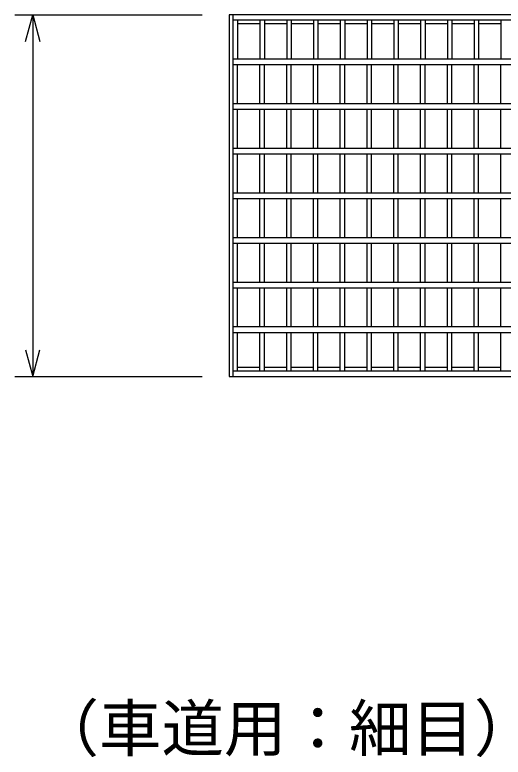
# Model space of a CAD drawing. Units: millimetres, scale not verified. Extents: x -16800 to 16800, y -5940 to 5940.
# Drawn here: x -3444 to -2897, y 1598 to 2429 of the extents above; entities that cross this region are included whole.
import ezdxf
from ezdxf.enums import TextEntityAlignment as Align

# ---------------------------------------------------------------- set-up
doc = ezdxf.new("R2010")
doc.units = ezdxf.units.MM
doc.header["$LTSCALE"] = 20
doc.layers.add('0-0_DIM', color=7, linetype='Continuous', lineweight=25)
doc.layers.add('0-2_HATCH', color=6, linetype='Continuous', lineweight=25)
doc.styles.add('ＭＳ ゴシック', font='')
doc.styles.get('ＭＳ ゴシック').set_extended_font_data('MS Gothic')

msp = doc.modelspace()

# ---------------------------------------------------------------- linework, layer by layer
at = {"layer": '0-0_DIM'}
for p, q in [((-3444.38, 2429.12), (-3234.38, 2429.12)), ((-3424.38, 2429.12), (-3424.38, 2024.12)), ((-3444.38, 2024.12), (-3234.38, 2024.12))]:
    msp.add_line(p, q, dxfattribs=at)
for points in [[(-3432.42, 2399.12), (-3424.38, 2429.12), (-3416.34, 2399.12)], [(-3432.42, 2054.12), (-3424.38, 2024.12), (-3416.34, 2054.12)]]:
    msp.add_lwpolyline(points, dxfattribs=at)
at = {"layer": '0-2_HATCH'}
for p, q in [((-3199.88, 2024.12), (-3199.88, 2429.12)), ((-2204.88, 2423.12), (-3199.88, 2423.12)), ((-3194.88, 2423.12), (-3194.88, 2379.62)), ((-3169.88, 2419.12), (-3194.88, 2419.12)), ((-3169.88, 2423.12), (-3169.88, 2379.62)), ((-3164.88, 2423.12), (-3164.88, 2379.62)), ((-3139.88, 2419.12), (-3164.88, 2419.12)), ((-3139.88, 2423.12), (-3139.88, 2379.62)), ((-3134.88, 2423.12), (-3134.88, 2379.62)), ((-3109.88, 2419.12), (-3134.88, 2419.12)), ((-3109.88, 2423.12), (-3109.88, 2379.62)), ((-3104.88, 2423.12), (-3104.88, 2379.62)), ((-3079.88, 2419.12), (-3104.88, 2419.12)), ((-3079.88, 2423.12), (-3079.88, 2379.62)), ((-3074.88, 2423.12), (-3074.88, 2379.62)), ((-3049.88, 2419.12), (-3074.88, 2419.12)), ((-3049.88, 2423.12), (-3049.88, 2379.62)), ((-3044.88, 2423.12), (-3044.88, 2379.62)), ((-3019.88, 2419.12), (-3044.88, 2419.12)), ((-3019.88, 2423.12), (-3019.88, 2379.62)), ((-3014.88, 2423.12), (-3014.88, 2379.62)), ((-2989.88, 2419.12), (-3014.88, 2419.12)), ((-2989.88, 2423.12), (-2989.88, 2379.62)), ((-2984.88, 2423.12), (-2984.88, 2379.62)), ((-2959.88, 2419.12), (-2984.88, 2419.12)), ((-2959.88, 2423.12), (-2959.88, 2379.62)), ((-2954.88, 2423.12), (-2954.88, 2379.62)), ((-2929.88, 2419.12), (-2954.88, 2419.12)), ((-2929.88, 2423.12), (-2929.88, 2379.62)), ((-2924.88, 2423.12), (-2924.88, 2379.62)), ((-2899.88, 2419.12), (-2924.88, 2419.12)), ((-2899.88, 2423.12), (-2899.88, 2379.62)), ((-2204.88, 2379.62), (-3199.88, 2379.62)), ((-3199.88, 2373.62), (-2204.88, 2373.62)), ((-3194.88, 2329.62), (-3194.88, 2373.62)), ((-3169.88, 2329.62), (-3169.88, 2373.62)), ((-3164.88, 2329.62), (-3164.88, 2373.62)), ((-3139.88, 2329.62), (-3139.88, 2373.62)), ((-3134.88, 2329.62), (-3134.88, 2373.62)), ((-3109.88, 2329.62), (-3109.88, 2373.62)), ((-3104.88, 2329.62), (-3104.88, 2373.62)), ((-3079.88, 2329.62), (-3079.88, 2373.62)), ((-3074.88, 2329.62), (-3074.88, 2373.62)), ((-3049.88, 2329.62), (-3049.88, 2373.62)), ((-3044.88, 2329.62), (-3044.88, 2373.62)), ((-3019.88, 2329.62), (-3019.88, 2373.62)), ((-3014.88, 2329.62), (-3014.88, 2373.62)), ((-2989.88, 2329.62), (-2989.88, 2373.62)), ((-2984.88, 2329.62), (-2984.88, 2373.62)), ((-2959.88, 2329.62), (-2959.88, 2373.62)), ((-2954.88, 2329.62), (-2954.88, 2373.62)), ((-2929.88, 2329.62), (-2929.88, 2373.62)), ((-2924.88, 2329.62), (-2924.88, 2373.62)), ((-2899.88, 2329.62), (-2899.88, 2373.62)), ((-2204.88, 2329.62), (-3199.88, 2329.62)), ((-3199.88, 2323.62), (-2204.88, 2323.62)), ((-3194.88, 2279.62), (-3194.88, 2323.62)), ((-3169.88, 2279.62), (-3169.88, 2323.62)), ((-3164.88, 2279.62), (-3164.88, 2323.62)), ((-3139.88, 2279.62), (-3139.88, 2323.62)), ((-3134.88, 2279.62), (-3134.88, 2323.62)), ((-3109.88, 2279.62), (-3109.88, 2323.62)), ((-3104.88, 2279.62), (-3104.88, 2323.62)), ((-3079.88, 2279.62), (-3079.88, 2323.62)), ((-3074.88, 2279.62), (-3074.88, 2323.62)), ((-3049.88, 2279.62), (-3049.88, 2323.62)), ((-3044.88, 2279.62), (-3044.88, 2323.62)), ((-3019.88, 2279.62), (-3019.88, 2323.62)), ((-3014.88, 2279.62), (-3014.88, 2323.62)), ((-2989.88, 2279.62), (-2989.88, 2323.62)), ((-2984.88, 2279.62), (-2984.88, 2323.62)), ((-2959.88, 2279.62), (-2959.88, 2323.62)), ((-2954.88, 2279.62), (-2954.88, 2323.62)), ((-2929.88, 2279.62), (-2929.88, 2323.62)), ((-2924.88, 2279.62), (-2924.88, 2323.62)), ((-2899.88, 2279.62), (-2899.88, 2323.62)), ((-2204.88, 2279.62), (-3199.88, 2279.62)), ((-3199.88, 2273.62), (-2204.88, 2273.62)), ((-3194.88, 2229.62), (-3194.88, 2273.62)), ((-3169.88, 2229.62), (-3169.88, 2273.62)), ((-3164.88, 2229.62), (-3164.88, 2273.62)), ((-3139.88, 2229.62), (-3139.88, 2273.62)), ((-3134.88, 2229.62), (-3134.88, 2273.62)), ((-3109.88, 2229.62), (-3109.88, 2273.62)), ((-3104.88, 2229.62), (-3104.88, 2273.62)), ((-3079.88, 2229.62), (-3079.88, 2273.62)), ((-3074.88, 2229.62), (-3074.88, 2273.62)), ((-3049.88, 2229.62), (-3049.88, 2273.62)), ((-3044.88, 2229.62), (-3044.88, 2273.62)), ((-3019.88, 2229.62), (-3019.88, 2273.62)), ((-3014.88, 2229.62), (-3014.88, 2273.62)), ((-2989.88, 2229.62), (-2989.88, 2273.62)), ((-2984.88, 2229.62), (-2984.88, 2273.62)), ((-2959.88, 2229.62), (-2959.88, 2273.62)), ((-2954.88, 2229.62), (-2954.88, 2273.62)), ((-2929.88, 2229.62), (-2929.88, 2273.62)), ((-2924.88, 2229.62), (-2924.88, 2273.62)), ((-2899.88, 2229.62), (-2899.88, 2273.62)), ((-2204.88, 2229.62), (-3199.88, 2229.62)), ((-3199.88, 2223.62), (-2204.88, 2223.62)), ((-3194.88, 2179.62), (-3194.88, 2223.62)), ((-3169.88, 2179.62), (-3169.88, 2223.62)), ((-3164.88, 2179.62), (-3164.88, 2223.62)), ((-3139.88, 2179.62), (-3139.88, 2223.62)), ((-3134.88, 2179.62), (-3134.88, 2223.62)), ((-3109.88, 2179.62), (-3109.88, 2223.62)), ((-3104.88, 2179.62), (-3104.88, 2223.62)), ((-3079.88, 2179.62), (-3079.88, 2223.62)), ((-3074.88, 2179.62), (-3074.88, 2223.62)), ((-3049.88, 2179.62), (-3049.88, 2223.62)), ((-3044.88, 2179.62), (-3044.88, 2223.62)), ((-3019.88, 2179.62), (-3019.88, 2223.62)), ((-3014.88, 2179.62), (-3014.88, 2223.62)), ((-2989.88, 2179.62), (-2989.88, 2223.62)), ((-2984.88, 2179.62), (-2984.88, 2223.62)), ((-2959.88, 2179.62), (-2959.88, 2223.62)), ((-2954.88, 2179.62), (-2954.88, 2223.62)), ((-2929.88, 2179.62), (-2929.88, 2223.62)), ((-2924.88, 2179.62), (-2924.88, 2223.62)), ((-2899.88, 2179.62), (-2899.88, 2223.62)), ((-2204.88, 2179.62), (-3199.88, 2179.62)), ((-3199.88, 2173.62), (-2204.88, 2173.62)), ((-3194.88, 2129.62), (-3194.88, 2173.62)), ((-3169.88, 2129.62), (-3169.88, 2173.62)), ((-3164.88, 2129.62), (-3164.88, 2173.62)), ((-3139.88, 2129.62), (-3139.88, 2173.62)), ((-3134.88, 2129.62), (-3134.88, 2173.62)), ((-3109.88, 2129.62), (-3109.88, 2173.62)), ((-3104.88, 2129.62), (-3104.88, 2173.62)), ((-3079.88, 2129.62), (-3079.88, 2173.62)), ((-3074.88, 2129.62), (-3074.88, 2173.62)), ((-3049.88, 2129.62), (-3049.88, 2173.62)), ((-3044.88, 2129.62), (-3044.88, 2173.62)), ((-3019.88, 2129.62), (-3019.88, 2173.62)), ((-3014.88, 2129.62), (-3014.88, 2173.62)), ((-2989.88, 2129.62), (-2989.88, 2173.62)), ((-2984.88, 2129.62), (-2984.88, 2173.62)), ((-2959.88, 2129.62), (-2959.88, 2173.62)), ((-2954.88, 2129.62), (-2954.88, 2173.62)), ((-2929.88, 2129.62), (-2929.88, 2173.62)), ((-2924.88, 2129.62), (-2924.88, 2173.62)), ((-2899.88, 2129.62), (-2899.88, 2173.62)), ((-2204.88, 2129.62), (-3199.88, 2129.62)), ((-3199.88, 2123.62), (-2204.88, 2123.62)), ((-3194.88, 2079.62), (-3194.88, 2123.62)), ((-3169.88, 2079.62), (-3169.88, 2123.62)), ((-3164.88, 2079.62), (-3164.88, 2123.62)), ((-3139.88, 2079.62), (-3139.88, 2123.62)), ((-3134.88, 2079.62), (-3134.88, 2123.62)), ((-3109.88, 2079.62), (-3109.88, 2123.62)), ((-3104.88, 2079.62), (-3104.88, 2123.62)), ((-3079.88, 2079.62), (-3079.88, 2123.62)), ((-3074.88, 2079.62), (-3074.88, 2123.62)), ((-3049.88, 2079.62), (-3049.88, 2123.62)), ((-3044.88, 2079.62), (-3044.88, 2123.62)), ((-3019.88, 2079.62), (-3019.88, 2123.62)), ((-3014.88, 2079.62), (-3014.88, 2123.62)), ((-2989.88, 2079.62), (-2989.88, 2123.62)), ((-2984.88, 2079.62), (-2984.88, 2123.62)), ((-2959.88, 2079.62), (-2959.88, 2123.62)), ((-2954.88, 2079.62), (-2954.88, 2123.62)), ((-2929.88, 2079.62), (-2929.88, 2123.62)), ((-2924.88, 2079.62), (-2924.88, 2123.62)), ((-2899.88, 2079.62), (-2899.88, 2123.62)), ((-2204.88, 2079.62), (-3199.88, 2079.62)), ((-3199.88, 2073.62), (-2204.88, 2073.62)), ((-3194.88, 2030.12), (-3194.88, 2073.62)), ((-3169.88, 2030.12), (-3169.88, 2073.62)), ((-3164.88, 2030.12), (-3164.88, 2073.62)), ((-3139.88, 2030.12), (-3139.88, 2073.62)), ((-3134.88, 2030.12), (-3134.88, 2073.62)), ((-3109.88, 2030.12), (-3109.88, 2073.62)), ((-3104.88, 2030.12), (-3104.88, 2073.62)), ((-3079.88, 2030.12), (-3079.88, 2073.62)), ((-3074.88, 2030.12), (-3074.88, 2073.62)), ((-3049.88, 2030.12), (-3049.88, 2073.62)), ((-3044.88, 2030.12), (-3044.88, 2073.62)), ((-3019.88, 2030.12), (-3019.88, 2073.62)), ((-3014.88, 2030.12), (-3014.88, 2073.62)), ((-2989.88, 2030.12), (-2989.88, 2073.62)), ((-2984.88, 2030.12), (-2984.88, 2073.62)), ((-2959.88, 2030.12), (-2959.88, 2073.62)), ((-2954.88, 2030.12), (-2954.88, 2073.62)), ((-2929.88, 2030.12), (-2929.88, 2073.62)), ((-2924.88, 2030.12), (-2924.88, 2073.62)), ((-2899.88, 2030.12), (-2899.88, 2073.62)), ((-2204.88, 2030.12), (-3199.88, 2030.12)), ((-3169.88, 2034.12), (-3194.88, 2034.12)), ((-3139.88, 2034.12), (-3164.88, 2034.12)), ((-3109.88, 2034.12), (-3134.88, 2034.12)), ((-3079.88, 2034.12), (-3104.88, 2034.12)), ((-3049.88, 2034.12), (-3074.88, 2034.12)), ((-3019.88, 2034.12), (-3044.88, 2034.12)), ((-2989.88, 2034.12), (-3014.88, 2034.12)), ((-2959.88, 2034.12), (-2984.88, 2034.12)), ((-2929.88, 2034.12), (-2954.88, 2034.12)), ((-2899.88, 2034.12), (-2924.88, 2034.12))]:
    msp.add_line(p, q, dxfattribs=at)
msp.add_lwpolyline([(-2200.38, 2429.12), (-3204.38, 2429.12), (-3204.38, 2024.12), (-2200.38, 2024.12)], dxfattribs=at)

# ---------------------------------------------------------------- texts
at = {"layer": '0-0_DIM', "style": 'ＭＳ ゴシック'}
msp.add_text('（車道用：細目）', height=51.32, dxfattribs=at).set_placement((-3420.1, 1589.32), align=Align.BOTTOM_LEFT)

doc.saveas('drawing.dxf')
